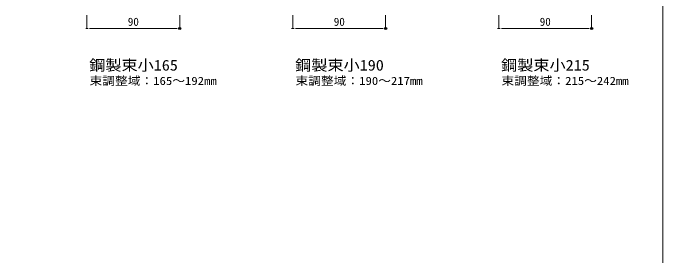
# Model space of a CAD drawing. Units: millimetres, scale not verified. Extents: x -849 to 851, y -136 to 149.
# Drawn here: x 500 to 626.2, y 0 to 47.2 of the extents above; entities that cross this region are included whole.
import ezdxf
from ezdxf.enums import TextEntityAlignment as Align

# ---------------------------------------------------------------- set-up
doc = ezdxf.new("R2010")
doc.units = ezdxf.units.MM
doc.header["$LTSCALE"] = 0.86
doc.header["$PDMODE"] = 32
doc.header["$PDSIZE"] = 0.43
for name, color, linetype, lineweight in [('0-0_一般', 4, 'Continuous', 9), ('0-1_A10_通り芯寸法', 1, 'Continuous', 9), ('0-2_0', 2, 'Continuous', 9)]:
    doc.layers.add(name, color=color, linetype=linetype, lineweight=lineweight)
doc.layers.add('0-3_DEFPOINTS', color=7, linetype='Continuous')
doc.styles.add('ＭＳ ゴシック', font='')
doc.styles.get('ＭＳ ゴシック').set_extended_font_data('MS Gothic')

# ---------------------------------------------------------------- blocks, each defined once
blk = doc.blocks.new('_DOT')
at = {"layer": '0-2_0', "color": 7}
for p, q in [((-2.5, 0), (-5, 0)), ((-1.25, 0), (1.25, 0))]:
    blk.add_line(p, q, dxfattribs=at)

msp = doc.modelspace()

# ---------------------------------------------------------------- linework, layer by layer
at = {"layer": '0-0_一般', "color": 5}
msp.add_lwpolyline([(226.2302, 136.5), (626.2302, 136.5), (626.2302, -123.5), (226.2302, -123.5)], close=True, dxfattribs=at)
at = {"layer": '0-1_A10_通り芯寸法'}
for p, q in [((514.3603, 46.7814), (514.3603, 44.1714)), ((532.3603, 46.7814), (532.3603, 44.1714)), ((554.3603, 46.7814), (554.3603, 44.1714)), ((572.3603, 46.7814), (572.3603, 44.1714)), ((594.3603, 46.7814), (594.3603, 44.1714)), ((612.3603, 46.7814), (612.3603, 44.1714)), ((515.3602, 44.1714), (531.3603, 44.1714)), ((555.3602, 44.1714), (571.3603, 44.1714)), ((595.3602, 44.1714), (611.3603, 44.1714))]:
    msp.add_line(p, q, dxfattribs=at)
at = {"layer": '0-3_DEFPOINTS'}
for p in [(532.3603, 44.1714), (572.3603, 44.1714), (612.3603, 44.1714)]:
    msp.add_point(p, dxfattribs=at)

# ---------------------------------------------------------------- block references
at = {"layer": '0-1_A10_通り芯寸法', "xscale": 0.1999878, "yscale": 0.1999878, "rotation": 180}
for p in [(514.3603, 44.1714), (554.3603, 44.1714), (594.3603, 44.1714)]:
    msp.add_blockref('_DOT', p, dxfattribs=at)
at = {"layer": '0-1_A10_通り芯寸法', "xscale": 0.1999878, "yscale": 0.1999878}
for p in [(532.3603, 44.1714), (572.3603, 44.1714), (612.3603, 44.1714)]:
    msp.add_blockref('_DOT', p, dxfattribs=at)

# ---------------------------------------------------------------- texts
at = {"layer": '0-0_一般', "color": 2, "style": 'ＭＳ ゴシック'}
for s, height, width, p in [('鋼製束小165', 2.089, 1.1, (514.7842, 35.3652)), ('鋼製束小190', 2.089, 1.1, (554.7842, 35.3652)), ('鋼製束小215', 2.089, 1.1, (594.7842, 35.3652)), ('束調整域：165～192mm', 1.576, 1.15, (514.8596, 32.7339)), ('束調整域：190～217mm', 1.576, 1.15, (554.8596, 32.7339)), ('束調整域：215～242mm', 1.576, 1.15, (594.8596, 32.7339))]:
    msp.add_text(s, height=height, dxfattribs=dict(at, width=width)).set_placement(p, align=Align.BOTTOM_LEFT)
at = {"layer": '0-1_A10_通り芯寸法', "style": 'ＭＳ ゴシック'}
for p in [(522.2891, 44.2139), (562.2891, 44.2139), (602.2891, 44.2139)]:
    msp.add_text('90', height=1.576, dxfattribs=at).set_placement(p, align=Align.BOTTOM_LEFT)

doc.saveas('drawing.dxf')
